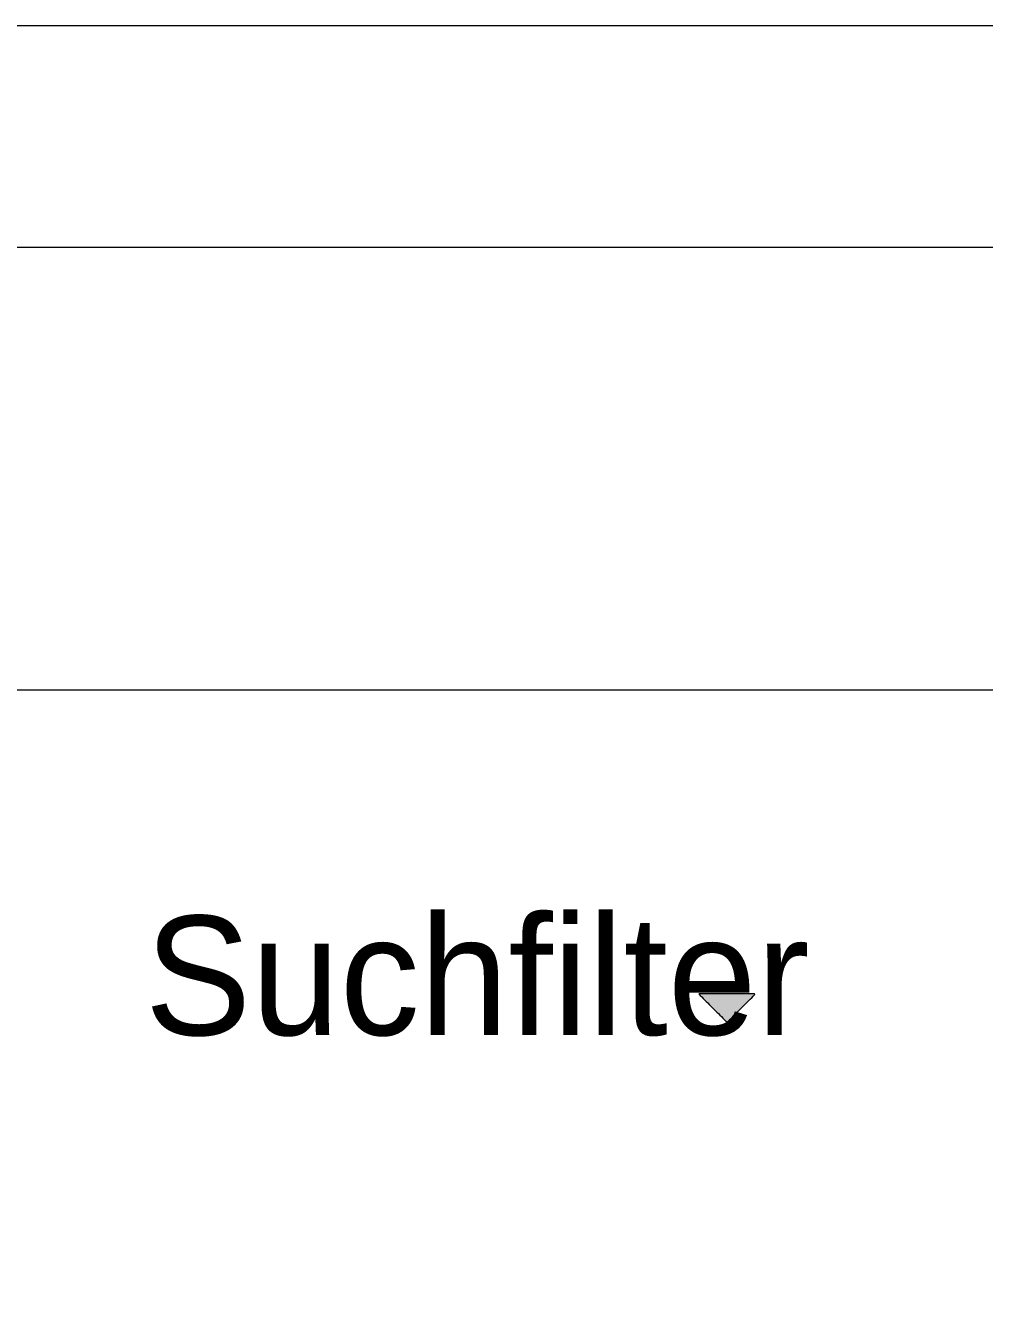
# Model space of a CAD drawing. Extents: x 0 to 1280, y 0 to 2486.
# Drawn here: x 626.1 to 738.6, y 2336 to 2486 of the extents above; entities that cross this region are included whole.
import ezdxf

# ---------------------------------------------------------------- set-up
doc = ezdxf.new("R2010")
doc.units = 0
doc.layers.get('0').update_dxf_attribs({"lineweight": 0})
doc.styles.add('Google Sans', font='Google Sans.ttf')

msp = doc.modelspace()

# ---------------------------------------------------------------- hatches: boundary and pattern name
at = {"true_color": 0x80868b}
h = msp.add_hatch(color=256, dxfattribs=at)
h.dxf.hatch_style = 1
h.paths.add_polyline_path([(705.07, 2372.33), (705.24, 2372.16), (705.42, 2371.98), (705.6, 2371.8), (705.78, 2371.62), (705.96, 2371.44), (706.13, 2371.27), (706.31, 2371.09), (706.49, 2370.91), (706.67, 2370.73), (706.84, 2370.56), (707.02, 2370.38), (707.2, 2370.2), (707.38, 2370.02), (707.56, 2369.84), (707.73, 2369.67), (707.91, 2369.49), (708.09, 2369.31), (708.27, 2369.13), (708.45, 2369.05), (708.62, 2369.22), (708.8, 2369.4), (708.98, 2369.58), (709.16, 2369.76), (709.33, 2369.93), (709.51, 2370.11), (709.69, 2370.29), (709.87, 2370.47), (710.05, 2370.65), (710.22, 2370.82), (710.4, 2371), (710.58, 2371.18), (710.76, 2371.36), (710.93, 2371.53), (711.11, 2371.71), (711.29, 2371.89), (711.47, 2372.07), (711.65, 2372.25), (711.61, 2372.33), (711.35, 2372.33), (711.1, 2372.33), (710.85, 2372.33), (710.6, 2372.33), (710.35, 2372.33), (710.1, 2372.33), (709.84, 2372.33), (709.59, 2372.33), (709.34, 2372.33), (709.09, 2372.33), (708.84, 2372.33), (708.59, 2372.33), (708.34, 2372.33), (708.08, 2372.33), (707.83, 2372.33), (707.58, 2372.33), (707.33, 2372.33), (707.08, 2372.33), (706.83, 2372.33), (706.58, 2372.33), (706.32, 2372.33), (706.07, 2372.33), (705.82, 2372.33), (705.57, 2372.33), (705.32, 2372.33), (705.07, 2372.33)])

# ---------------------------------------------------------------- linework, layer by layer
at = {"true_color": 0x1f1f1f}
msp.add_lwpolyline([(0, 2486), (1280, 2486), (1280, 0.1), (0, 0.1), (0, 2486)], dxfattribs=at)
at = {"true_color": 0x4d5156}
for points in [[(925, 2408), (252, 2408), (252, 2408), (246.93, 2408.5), (242.05, 2409.98), (237.56, 2412.38), (233.62, 2415.62), (230.38, 2419.56), (227.98, 2424.05), (226.5, 2428.93), (226, 2434), (226, 2434), (226, 2434), (226.5, 2439.07), (227.98, 2443.95), (230.38, 2448.44), (233.62, 2452.38), (237.56, 2455.62), (242.05, 2458.02), (246.93, 2459.5), (252, 2460), (252, 2460)], [(252, 2460), (925, 2460)]]:
    msp.add_lwpolyline(points, dxfattribs=at)
at = {"true_color": 0x80868b}
msp.add_lwpolyline([(705.07, 2372.33), (705.24, 2372.16), (705.42, 2371.98), (705.6, 2371.8), (705.78, 2371.62), (705.96, 2371.44), (706.13, 2371.27), (706.31, 2371.09), (706.49, 2370.91), (706.67, 2370.73), (706.84, 2370.56), (707.02, 2370.38), (707.2, 2370.2), (707.38, 2370.02), (707.56, 2369.84), (707.73, 2369.67), (707.91, 2369.49), (708.09, 2369.31), (708.27, 2369.13), (708.45, 2369.05), (708.62, 2369.22), (708.8, 2369.4), (708.98, 2369.58), (709.16, 2369.76), (709.33, 2369.93), (709.51, 2370.11), (709.69, 2370.29), (709.87, 2370.47), (710.05, 2370.65), (710.22, 2370.82), (710.4, 2371), (710.58, 2371.18), (710.76, 2371.36), (710.93, 2371.53), (711.11, 2371.71), (711.29, 2371.89), (711.47, 2372.07), (711.65, 2372.25), (711.61, 2372.33), (711.35, 2372.33), (711.1, 2372.33), (710.85, 2372.33), (710.6, 2372.33), (710.35, 2372.33), (710.1, 2372.33), (709.84, 2372.33), (709.59, 2372.33), (709.34, 2372.33), (709.09, 2372.33), (708.84, 2372.33), (708.59, 2372.33), (708.34, 2372.33), (708.08, 2372.33), (707.83, 2372.33), (707.58, 2372.33), (707.33, 2372.33), (707.08, 2372.33), (706.83, 2372.33), (706.58, 2372.33), (706.32, 2372.33), (706.07, 2372.33), (705.82, 2372.33), (705.57, 2372.33), (705.32, 2372.33), (705.07, 2372.33), (705.07, 2372.33)], dxfattribs=at)

# ---------------------------------------------------------------- texts
at = {"true_color": 0x80868b, "style": 'Google Sans'}
msp.add_text('Suchfilter', height=14, dxfattribs=at).set_placement((640.05, 2367.5))

doc.saveas('drawing.dxf')
